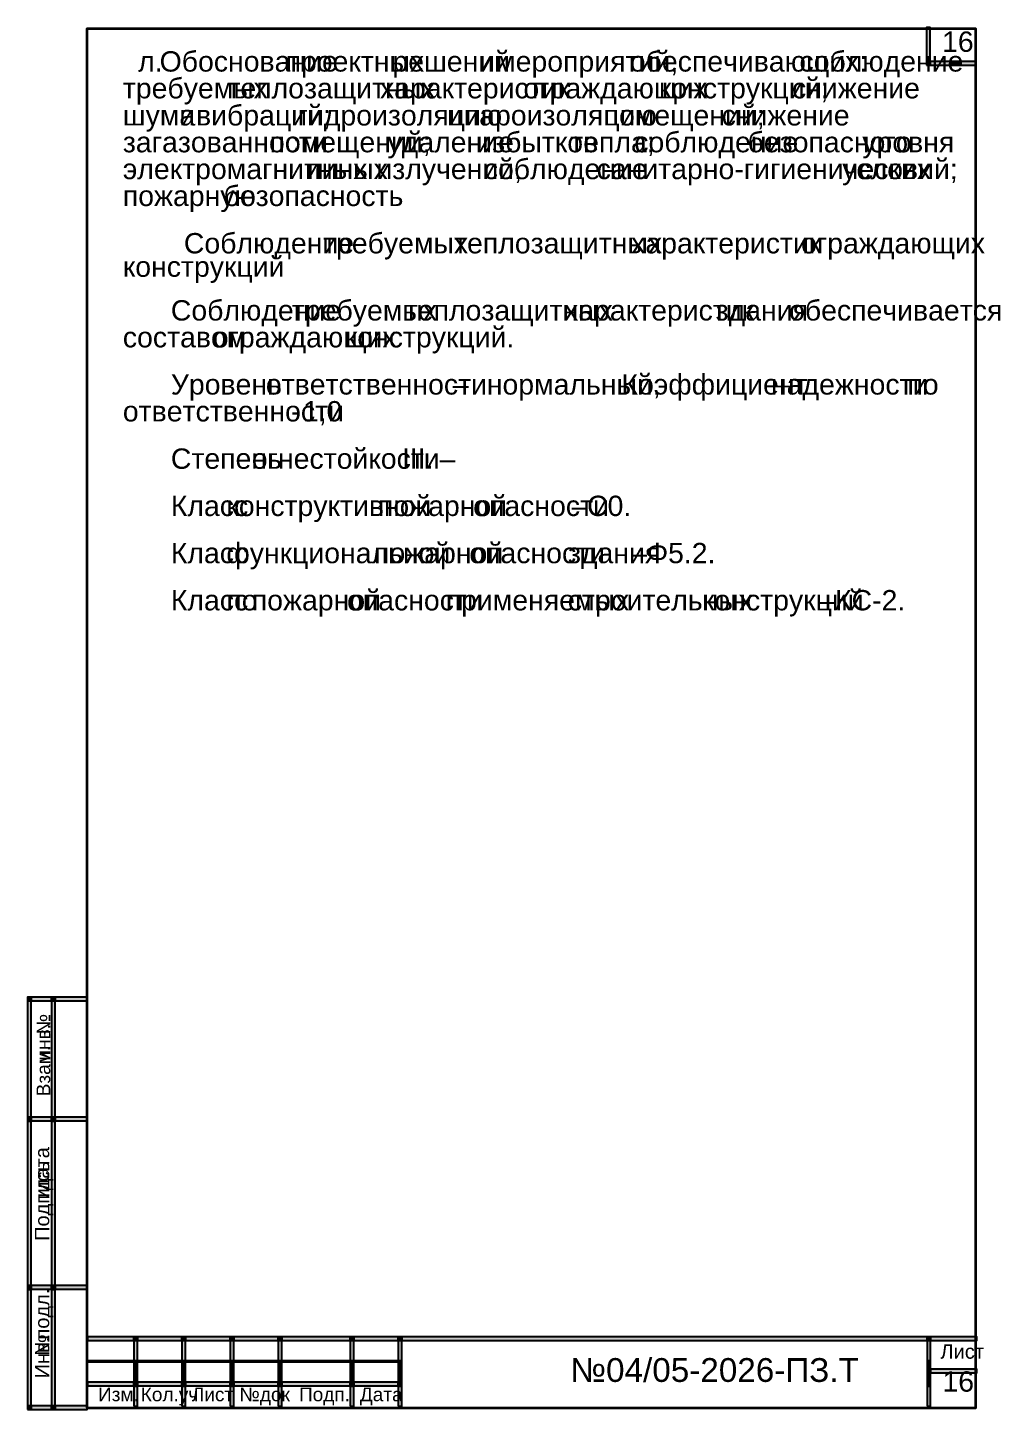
# Model space of a CAD drawing. Extents: x 8 to 21351, y 0 to 420.
# Drawn here: x 4657.9 to 4860.4, y 4.7 to 292.2 of the extents above; entities that cross this region are included whole.
import ezdxf

# ---------------------------------------------------------------- set-up
doc = ezdxf.new("R2010")
doc.units = 0
doc.layers.add('TEY_REVIEW_AXIS', color=7, linetype='Continuous')
doc.layers.add('TEY_REVIEW_LEADER', color=7, linetype='Continuous')
doc.styles.add('TEYPDFCAD_TEXT', font='arial.ttf')

msp = doc.modelspace()

# ---------------------------------------------------------------- hatches: boundary and pattern name
for points in [[(4844.97, 285.16), (4845.73, 285.16), (4845.73, 292.23), (4844.97, 292.23)], [(4844.97, 284.4), (4845.73, 284.4), (4845.73, 285.16), (4844.97, 285.16)], [(4844.97, 284.4), (4845.73, 284.4), (4845.73, 285.16), (4844.97, 285.16)], [(4845.73, 284.4), (4855.34, 284.4), (4855.34, 285.16), (4845.73, 285.16)], [(4657.94, 89.66), (4658.7, 89.66), (4658.7, 90.47), (4657.94, 90.47)], [(4657.94, 89.7), (4658.7, 89.7), (4658.7, 90.47), (4657.94, 90.47)], [(4657.94, 65.45), (4658.7, 65.45), (4658.7, 89.66), (4657.94, 89.66)], [(4658.7, 89.7), (4662.94, 89.7), (4662.94, 90.47), (4658.7, 90.47)], [(4662.94, 89.7), (4663.7, 89.7), (4663.7, 90.47), (4662.94, 90.47)], [(4662.94, 89.66), (4663.7, 89.66), (4663.7, 89.7), (4662.94, 89.7)], [(4662.94, 65.45), (4663.7, 65.45), (4663.7, 89.66), (4662.94, 89.66)], [(4663.7, 89.7), (4670.3, 89.7), (4670.3, 90.47), (4663.7, 90.47)], [(4657.94, 64.64), (4658.7, 64.64), (4658.7, 65.45), (4657.94, 65.45)], [(4657.94, 30.44), (4658.7, 30.44), (4658.7, 64.64), (4657.94, 64.64)], [(4658.7, 64.69), (4662.94, 64.69), (4662.94, 65.45), (4658.7, 65.45)], [(4662.94, 64.64), (4663.7, 64.64), (4663.7, 65.45), (4662.94, 65.45)], [(4662.94, 30.44), (4663.7, 30.44), (4663.7, 64.64), (4662.94, 64.64)], [(4663.7, 64.69), (4670.3, 64.69), (4670.3, 65.45), (4663.7, 65.45)], [(4657.94, 29.63), (4658.7, 29.63), (4658.7, 30.44), (4657.94, 30.44)], [(4657.94, 5.42), (4658.7, 5.42), (4658.7, 29.63), (4657.94, 29.63)], [(4658.7, 29.68), (4662.94, 29.68), (4662.94, 30.44), (4658.7, 30.44)], [(4662.94, 29.63), (4663.7, 29.63), (4663.7, 30.44), (4662.94, 30.44)], [(4662.94, 5.42), (4663.7, 5.42), (4663.7, 29.63), (4662.94, 29.63)], [(4663.7, 29.68), (4670.3, 29.68), (4670.3, 30.44), (4663.7, 30.44)], [(4670.43, 19.01), (4680.04, 19.01), (4680.04, 19.77), (4670.43, 19.77)], [(4680.04, 19.01), (4680.8, 19.01), (4680.8, 19.77), (4680.04, 19.77)], [(4680.04, 18.97), (4680.8, 18.97), (4680.8, 19.01), (4680.04, 19.01)], [(4680.04, 14.77), (4680.8, 14.77), (4680.8, 18.97), (4680.04, 18.97)], [(4680.8, 19.01), (4690.03, 19.01), (4690.03, 19.77), (4680.8, 19.77)], [(4690.03, 19.01), (4690.79, 19.01), (4690.79, 19.77), (4690.03, 19.77)], [(4690.03, 18.97), (4690.79, 18.97), (4690.79, 19.01), (4690.03, 19.01)], [(4690.03, 14.77), (4690.79, 14.77), (4690.79, 18.97), (4690.03, 18.97)], [(4690.79, 19.01), (4700.06, 19.01), (4700.06, 19.77), (4690.79, 19.77)], [(4700.06, 19.01), (4700.82, 19.01), (4700.82, 19.77), (4700.06, 19.77)], [(4700.06, 18.97), (4700.82, 18.97), (4700.82, 19.01), (4700.06, 19.01)], [(4700.06, 14.77), (4700.82, 14.77), (4700.82, 18.97), (4700.06, 18.97)], [(4700.82, 19.01), (4710.05, 19.01), (4710.05, 19.77), (4700.82, 19.77)], [(4710.05, 19.01), (4710.81, 19.01), (4710.81, 19.77), (4710.05, 19.77)], [(4710.05, 18.97), (4710.81, 18.97), (4710.81, 19.01), (4710.05, 19.01)], [(4710.05, 14.77), (4710.81, 14.77), (4710.81, 18.97), (4710.05, 18.97)], [(4710.81, 19.01), (4725.04, 19.01), (4725.04, 19.77), (4710.81, 19.77)], [(4725.04, 19.01), (4725.8, 19.01), (4725.8, 19.77), (4725.04, 19.77)], [(4725.04, 18.97), (4725.8, 18.97), (4725.8, 19.01), (4725.04, 19.01)], [(4725.04, 14.77), (4725.8, 14.77), (4725.8, 18.97), (4725.04, 18.97)], [(4725.8, 19.01), (4735.07, 19.01), (4735.07, 19.77), (4725.8, 19.77)], [(4735.07, 19.01), (4735.83, 19.01), (4735.83, 19.77), (4735.07, 19.77)], [(4735.07, 18.97), (4735.83, 18.97), (4735.83, 19.01), (4735.07, 19.01)], [(4735.07, 14.77), (4735.83, 14.77), (4735.83, 18.97), (4735.07, 18.97)], [(4735.83, 19.01), (4845.1, 19.01), (4845.1, 19.77), (4735.83, 19.77)], [(4845.1, 19.01), (4845.86, 19.01), (4845.86, 19.77), (4845.1, 19.77)], [(4845.1, 18.97), (4845.86, 18.97), (4845.86, 19.01), (4845.1, 19.01)], [(4845.1, 14.77), (4845.86, 14.77), (4845.86, 18.97), (4845.1, 18.97)], [(4845.86, 19.01), (4855.47, 19.01), (4855.47, 19.77), (4845.86, 19.77)], [(4670.43, 14.52), (4680.04, 14.52), (4680.04, 14.77), (4670.43, 14.77)], [(4680.04, 13.97), (4680.8, 13.97), (4680.8, 14.77), (4680.04, 14.77)], [(4680.8, 14.52), (4690.03, 14.52), (4690.03, 14.77), (4680.8, 14.77)], [(4690.03, 13.97), (4690.79, 13.97), (4690.79, 14.77), (4690.03, 14.77)], [(4690.79, 14.52), (4700.06, 14.52), (4700.06, 14.77), (4690.79, 14.77)], [(4700.06, 13.97), (4700.82, 13.97), (4700.82, 14.77), (4700.06, 14.77)], [(4700.82, 14.52), (4710.05, 14.52), (4710.05, 14.77), (4700.82, 14.77)], [(4710.05, 13.97), (4710.81, 13.97), (4710.81, 14.77), (4710.05, 14.77)], [(4710.81, 14.52), (4725.04, 14.52), (4725.04, 14.77), (4710.81, 14.77)], [(4725.04, 13.97), (4725.8, 13.97), (4725.8, 14.77), (4725.04, 14.77)], [(4725.8, 14.52), (4735.07, 14.52), (4735.07, 14.77), (4725.8, 14.77)], [(4735.07, 13.97), (4735.83, 13.97), (4735.83, 14.77), (4735.07, 14.77)], [(4845.1, 13.97), (4845.86, 13.97), (4845.86, 14.77), (4845.1, 14.77)], [(4680.04, 13.04), (4680.8, 13.04), (4680.8, 13.97), (4680.04, 13.97)], [(4680.04, 12.23), (4680.8, 12.23), (4680.8, 13.04), (4680.04, 13.04)], [(4680.04, 10.29), (4680.8, 10.29), (4680.8, 12.23), (4680.04, 12.23)], [(4690.03, 13.04), (4690.79, 13.04), (4690.79, 13.97), (4690.03, 13.97)], [(4690.03, 12.23), (4690.79, 12.23), (4690.79, 13.04), (4690.03, 13.04)], [(4690.03, 10.29), (4690.79, 10.29), (4690.79, 12.23), (4690.03, 12.23)], [(4700.06, 13.04), (4700.82, 13.04), (4700.82, 13.97), (4700.06, 13.97)], [(4700.06, 12.23), (4700.82, 12.23), (4700.82, 13.04), (4700.06, 13.04)], [(4700.06, 10.29), (4700.82, 10.29), (4700.82, 12.23), (4700.06, 12.23)], [(4710.05, 13.04), (4710.81, 13.04), (4710.81, 13.97), (4710.05, 13.97)], [(4710.05, 12.23), (4710.81, 12.23), (4710.81, 13.04), (4710.05, 13.04)], [(4710.05, 10.29), (4710.81, 10.29), (4710.81, 12.23), (4710.05, 12.23)], [(4725.04, 13.04), (4725.8, 13.04), (4725.8, 13.97), (4725.04, 13.97)], [(4725.04, 12.23), (4725.8, 12.23), (4725.8, 13.04), (4725.04, 13.04)], [(4725.04, 10.29), (4725.8, 10.29), (4725.8, 12.23), (4725.04, 12.23)], [(4735.07, 13.04), (4735.83, 13.04), (4735.83, 13.97), (4735.07, 13.97)], [(4735.07, 12.23), (4735.83, 12.23), (4735.83, 13.04), (4735.07, 13.04)], [(4735.07, 10.29), (4735.83, 10.29), (4735.83, 12.23), (4735.07, 12.23)], [(4845.1, 13.04), (4845.86, 13.04), (4845.86, 13.97), (4845.1, 13.97)], [(4845.1, 12.23), (4845.86, 12.23), (4845.86, 13.04), (4845.1, 13.04)], [(4845.1, 10.29), (4845.86, 10.29), (4845.86, 12.23), (4845.1, 12.23)], [(4845.86, 12.28), (4855.47, 12.28), (4855.47, 13.04), (4845.86, 13.04)], [(4670.43, 9.52), (4680.04, 9.52), (4680.04, 10.29), (4670.43, 10.29)], [(4680.04, 9.48), (4680.8, 9.48), (4680.8, 10.29), (4680.04, 10.29)], [(4680.04, 5.29), (4680.8, 5.29), (4680.8, 9.48), (4680.04, 9.48)], [(4680.8, 9.52), (4690.03, 9.52), (4690.03, 10.29), (4680.8, 10.29)], [(4690.03, 9.48), (4690.79, 9.48), (4690.79, 10.29), (4690.03, 10.29)], [(4690.03, 5.29), (4690.79, 5.29), (4690.79, 9.48), (4690.03, 9.48)], [(4690.79, 9.52), (4700.06, 9.52), (4700.06, 10.29), (4690.79, 10.29)], [(4700.06, 9.48), (4700.82, 9.48), (4700.82, 10.29), (4700.06, 10.29)], [(4700.06, 5.29), (4700.82, 5.29), (4700.82, 9.48), (4700.06, 9.48)], [(4700.82, 9.52), (4710.05, 9.52), (4710.05, 10.29), (4700.82, 10.29)], [(4710.05, 9.48), (4710.81, 9.48), (4710.81, 10.29), (4710.05, 10.29)], [(4710.05, 5.29), (4710.81, 5.29), (4710.81, 9.48), (4710.05, 9.48)], [(4710.81, 9.52), (4725.04, 9.52), (4725.04, 10.29), (4710.81, 10.29)], [(4725.04, 9.48), (4725.8, 9.48), (4725.8, 10.29), (4725.04, 10.29)], [(4725.04, 5.29), (4725.8, 5.29), (4725.8, 9.48), (4725.04, 9.48)], [(4725.8, 9.52), (4735.07, 9.52), (4735.07, 10.29), (4725.8, 10.29)], [(4735.07, 9.48), (4735.83, 9.48), (4735.83, 10.29), (4735.07, 10.29)], [(4735.07, 5.29), (4735.83, 5.29), (4735.83, 9.48), (4735.07, 9.48)], [(4845.1, 9.48), (4845.86, 9.48), (4845.86, 10.29), (4845.1, 10.29)], [(4845.1, 5.29), (4845.86, 5.29), (4845.86, 9.48), (4845.1, 9.48)], [(4657.94, 4.66), (4658.7, 4.66), (4658.7, 5.42), (4657.94, 5.42)], [(4657.94, 4.66), (4658.7, 4.66), (4658.7, 5.42), (4657.94, 5.42)], [(4658.7, 4.66), (4662.94, 4.66), (4662.94, 5.42), (4658.7, 5.42)], [(4662.94, 4.66), (4663.7, 4.66), (4663.7, 5.42), (4662.94, 5.42)], [(4663.7, 4.66), (4670.3, 4.66), (4670.3, 5.42), (4663.7, 5.42)]]:
    msp.add_hatch(color=256).paths.add_polyline_path(points)

# ---------------------------------------------------------------- linework, layer by layer
for points in [[(4844.97, 285.16), (4845.73, 285.16), (4845.73, 292.23), (4844.97, 292.23)], [(4844.97, 284.4), (4845.73, 284.4), (4845.73, 285.16), (4844.97, 285.16)], [(4844.97, 284.4), (4845.73, 284.4), (4845.73, 285.16), (4844.97, 285.16)], [(4845.73, 284.4), (4855.34, 284.4), (4855.34, 285.16), (4845.73, 285.16)], [(4657.94, 89.66), (4658.7, 89.66), (4658.7, 90.47), (4657.94, 90.47)], [(4657.94, 89.7), (4658.7, 89.7), (4658.7, 90.47), (4657.94, 90.47)], [(4657.94, 65.45), (4658.7, 65.45), (4658.7, 89.66), (4657.94, 89.66)], [(4658.7, 89.7), (4662.94, 89.7), (4662.94, 90.47), (4658.7, 90.47)], [(4662.94, 89.7), (4663.7, 89.7), (4663.7, 90.47), (4662.94, 90.47)], [(4662.94, 89.66), (4663.7, 89.66), (4663.7, 89.7), (4662.94, 89.7)], [(4662.94, 65.45), (4663.7, 65.45), (4663.7, 89.66), (4662.94, 89.66)], [(4663.7, 89.7), (4670.3, 89.7), (4670.3, 90.47), (4663.7, 90.47)], [(4657.94, 64.64), (4658.7, 64.64), (4658.7, 65.45), (4657.94, 65.45)], [(4657.94, 30.44), (4658.7, 30.44), (4658.7, 64.64), (4657.94, 64.64)], [(4658.7, 64.69), (4662.94, 64.69), (4662.94, 65.45), (4658.7, 65.45)], [(4662.94, 64.64), (4663.7, 64.64), (4663.7, 65.45), (4662.94, 65.45)], [(4662.94, 30.44), (4663.7, 30.44), (4663.7, 64.64), (4662.94, 64.64)], [(4663.7, 64.69), (4670.3, 64.69), (4670.3, 65.45), (4663.7, 65.45)], [(4657.94, 29.63), (4658.7, 29.63), (4658.7, 30.44), (4657.94, 30.44)], [(4657.94, 5.42), (4658.7, 5.42), (4658.7, 29.63), (4657.94, 29.63)], [(4658.7, 29.68), (4662.94, 29.68), (4662.94, 30.44), (4658.7, 30.44)], [(4662.94, 29.63), (4663.7, 29.63), (4663.7, 30.44), (4662.94, 30.44)], [(4662.94, 5.42), (4663.7, 5.42), (4663.7, 29.63), (4662.94, 29.63)], [(4663.7, 29.68), (4670.3, 29.68), (4670.3, 30.44), (4663.7, 30.44)], [(4670.43, 19.01), (4680.04, 19.01), (4680.04, 19.77), (4670.43, 19.77)], [(4680.04, 19.01), (4680.8, 19.01), (4680.8, 19.77), (4680.04, 19.77)], [(4680.04, 18.97), (4680.8, 18.97), (4680.8, 19.01), (4680.04, 19.01)], [(4680.04, 14.77), (4680.8, 14.77), (4680.8, 18.97), (4680.04, 18.97)], [(4680.8, 19.01), (4690.03, 19.01), (4690.03, 19.77), (4680.8, 19.77)], [(4690.03, 19.01), (4690.79, 19.01), (4690.79, 19.77), (4690.03, 19.77)], [(4690.03, 18.97), (4690.79, 18.97), (4690.79, 19.01), (4690.03, 19.01)], [(4690.03, 14.77), (4690.79, 14.77), (4690.79, 18.97), (4690.03, 18.97)], [(4690.79, 19.01), (4700.06, 19.01), (4700.06, 19.77), (4690.79, 19.77)], [(4700.06, 19.01), (4700.82, 19.01), (4700.82, 19.77), (4700.06, 19.77)], [(4700.06, 18.97), (4700.82, 18.97), (4700.82, 19.01), (4700.06, 19.01)], [(4700.06, 14.77), (4700.82, 14.77), (4700.82, 18.97), (4700.06, 18.97)], [(4700.82, 19.01), (4710.05, 19.01), (4710.05, 19.77), (4700.82, 19.77)], [(4710.05, 19.01), (4710.81, 19.01), (4710.81, 19.77), (4710.05, 19.77)], [(4710.05, 18.97), (4710.81, 18.97), (4710.81, 19.01), (4710.05, 19.01)], [(4710.05, 14.77), (4710.81, 14.77), (4710.81, 18.97), (4710.05, 18.97)], [(4710.81, 19.01), (4725.04, 19.01), (4725.04, 19.77), (4710.81, 19.77)], [(4725.04, 19.01), (4725.8, 19.01), (4725.8, 19.77), (4725.04, 19.77)], [(4725.04, 18.97), (4725.8, 18.97), (4725.8, 19.01), (4725.04, 19.01)], [(4725.04, 14.77), (4725.8, 14.77), (4725.8, 18.97), (4725.04, 18.97)], [(4725.8, 19.01), (4735.07, 19.01), (4735.07, 19.77), (4725.8, 19.77)], [(4735.07, 19.01), (4735.83, 19.01), (4735.83, 19.77), (4735.07, 19.77)], [(4735.07, 18.97), (4735.83, 18.97), (4735.83, 19.01), (4735.07, 19.01)], [(4735.07, 14.77), (4735.83, 14.77), (4735.83, 18.97), (4735.07, 18.97)], [(4735.83, 19.01), (4845.1, 19.01), (4845.1, 19.77), (4735.83, 19.77)], [(4845.1, 19.01), (4845.86, 19.01), (4845.86, 19.77), (4845.1, 19.77)], [(4845.1, 18.97), (4845.86, 18.97), (4845.86, 19.01), (4845.1, 19.01)], [(4845.1, 14.77), (4845.86, 14.77), (4845.86, 18.97), (4845.1, 18.97)], [(4845.86, 19.01), (4855.47, 19.01), (4855.47, 19.77), (4845.86, 19.77)], [(4670.43, 14.52), (4680.04, 14.52), (4680.04, 14.77), (4670.43, 14.77)], [(4680.04, 13.97), (4680.8, 13.97), (4680.8, 14.77), (4680.04, 14.77)], [(4680.8, 14.52), (4690.03, 14.52), (4690.03, 14.77), (4680.8, 14.77)], [(4690.03, 13.97), (4690.79, 13.97), (4690.79, 14.77), (4690.03, 14.77)], [(4690.79, 14.52), (4700.06, 14.52), (4700.06, 14.77), (4690.79, 14.77)], [(4700.06, 13.97), (4700.82, 13.97), (4700.82, 14.77), (4700.06, 14.77)], [(4700.82, 14.52), (4710.05, 14.52), (4710.05, 14.77), (4700.82, 14.77)], [(4710.05, 13.97), (4710.81, 13.97), (4710.81, 14.77), (4710.05, 14.77)], [(4710.81, 14.52), (4725.04, 14.52), (4725.04, 14.77), (4710.81, 14.77)], [(4725.04, 13.97), (4725.8, 13.97), (4725.8, 14.77), (4725.04, 14.77)], [(4725.8, 14.52), (4735.07, 14.52), (4735.07, 14.77), (4725.8, 14.77)], [(4735.07, 13.97), (4735.83, 13.97), (4735.83, 14.77), (4735.07, 14.77)], [(4845.1, 13.97), (4845.86, 13.97), (4845.86, 14.77), (4845.1, 14.77)], [(4680.04, 13.04), (4680.8, 13.04), (4680.8, 13.97), (4680.04, 13.97)], [(4680.04, 12.23), (4680.8, 12.23), (4680.8, 13.04), (4680.04, 13.04)], [(4680.04, 10.29), (4680.8, 10.29), (4680.8, 12.23), (4680.04, 12.23)], [(4690.03, 13.04), (4690.79, 13.04), (4690.79, 13.97), (4690.03, 13.97)], [(4690.03, 12.23), (4690.79, 12.23), (4690.79, 13.04), (4690.03, 13.04)], [(4690.03, 10.29), (4690.79, 10.29), (4690.79, 12.23), (4690.03, 12.23)], [(4700.06, 13.04), (4700.82, 13.04), (4700.82, 13.97), (4700.06, 13.97)], [(4700.06, 12.23), (4700.82, 12.23), (4700.82, 13.04), (4700.06, 13.04)], [(4700.06, 10.29), (4700.82, 10.29), (4700.82, 12.23), (4700.06, 12.23)], [(4710.05, 13.04), (4710.81, 13.04), (4710.81, 13.97), (4710.05, 13.97)], [(4710.05, 12.23), (4710.81, 12.23), (4710.81, 13.04), (4710.05, 13.04)], [(4710.05, 10.29), (4710.81, 10.29), (4710.81, 12.23), (4710.05, 12.23)], [(4725.04, 13.04), (4725.8, 13.04), (4725.8, 13.97), (4725.04, 13.97)], [(4725.04, 12.23), (4725.8, 12.23), (4725.8, 13.04), (4725.04, 13.04)], [(4725.04, 10.29), (4725.8, 10.29), (4725.8, 12.23), (4725.04, 12.23)], [(4735.07, 13.04), (4735.83, 13.04), (4735.83, 13.97), (4735.07, 13.97)], [(4735.07, 12.23), (4735.83, 12.23), (4735.83, 13.04), (4735.07, 13.04)], [(4735.07, 10.29), (4735.83, 10.29), (4735.83, 12.23), (4735.07, 12.23)], [(4845.1, 13.04), (4845.86, 13.04), (4845.86, 13.97), (4845.1, 13.97)], [(4845.1, 12.23), (4845.86, 12.23), (4845.86, 13.04), (4845.1, 13.04)], [(4845.1, 10.29), (4845.86, 10.29), (4845.86, 12.23), (4845.1, 12.23)], [(4845.86, 12.28), (4855.47, 12.28), (4855.47, 13.04), (4845.86, 13.04)], [(4670.43, 9.52), (4680.04, 9.52), (4680.04, 10.29), (4670.43, 10.29)], [(4680.04, 9.48), (4680.8, 9.48), (4680.8, 10.29), (4680.04, 10.29)], [(4680.04, 5.29), (4680.8, 5.29), (4680.8, 9.48), (4680.04, 9.48)], [(4680.8, 9.52), (4690.03, 9.52), (4690.03, 10.29), (4680.8, 10.29)], [(4690.03, 9.48), (4690.79, 9.48), (4690.79, 10.29), (4690.03, 10.29)], [(4690.03, 5.29), (4690.79, 5.29), (4690.79, 9.48), (4690.03, 9.48)], [(4690.79, 9.52), (4700.06, 9.52), (4700.06, 10.29), (4690.79, 10.29)], [(4700.06, 9.48), (4700.82, 9.48), (4700.82, 10.29), (4700.06, 10.29)], [(4700.06, 5.29), (4700.82, 5.29), (4700.82, 9.48), (4700.06, 9.48)], [(4700.82, 9.52), (4710.05, 9.52), (4710.05, 10.29), (4700.82, 10.29)], [(4710.05, 9.48), (4710.81, 9.48), (4710.81, 10.29), (4710.05, 10.29)], [(4710.05, 5.29), (4710.81, 5.29), (4710.81, 9.48), (4710.05, 9.48)], [(4710.81, 9.52), (4725.04, 9.52), (4725.04, 10.29), (4710.81, 10.29)], [(4725.04, 9.48), (4725.8, 9.48), (4725.8, 10.29), (4725.04, 10.29)], [(4725.04, 5.29), (4725.8, 5.29), (4725.8, 9.48), (4725.04, 9.48)], [(4725.8, 9.52), (4735.07, 9.52), (4735.07, 10.29), (4725.8, 10.29)], [(4735.07, 9.48), (4735.83, 9.48), (4735.83, 10.29), (4735.07, 10.29)], [(4735.07, 5.29), (4735.83, 5.29), (4735.83, 9.48), (4735.07, 9.48)], [(4845.1, 9.48), (4845.86, 9.48), (4845.86, 10.29), (4845.1, 10.29)], [(4845.1, 5.29), (4845.86, 5.29), (4845.86, 9.48), (4845.1, 9.48)], [(4657.94, 4.66), (4658.7, 4.66), (4658.7, 5.42), (4657.94, 5.42)], [(4657.94, 4.66), (4658.7, 4.66), (4658.7, 5.42), (4657.94, 5.42)], [(4658.7, 4.66), (4662.94, 4.66), (4662.94, 5.42), (4658.7, 5.42)], [(4662.94, 4.66), (4663.7, 4.66), (4663.7, 5.42), (4662.94, 5.42)], [(4663.7, 4.66), (4670.3, 4.66), (4670.3, 5.42), (4663.7, 5.42)]]:
    msp.add_lwpolyline(points, close=True)
at = {"layer": 'TEY_REVIEW_AXIS', "lineweight": 35}
msp.add_lwpolyline([(4670.24, 5), (4855.23, 5), (4855.23, 292), (4670.24, 292)], close=True, dxfattribs=at)

# ---------------------------------------------------------------- texts
at = {"color": 7, "style": 'TEYPDFCAD_TEXT'}
for s, height, p in [('Обоснование', 4.2333, (4685.41, 283.08)), ('решений', 4.233, (4733.85, 283.08)), ('мероприятий,', 4.2333, (4755.43, 283.08)), ('обеспечивающих:', 4.2333, (4783.25, 283.08)), ('соблюдение', 4.233, (4818.56, 283.08)), ('проектных', 4.233, (4711.62, 283.08)), ('и', 4.23, (4751.92, 283.08)), ('требуемых', 4.233, (4677.75, 277.5)), ('конструкций;', 4.2333, (4789.31, 277.5)), ('теплозащитных', 4.2333, (4699.51, 277.5)), ('характеристик', 4.2333, (4731.26, 277.5)), ('ограждающих', 4.2333, (4761.11, 277.5)), ('снижение', 4.233, (4817, 277.5)), ('вибраций;', 4.233, (4692.99, 271.86)), ('помещений;', 4.233, (4777.8, 271.86)), ('шума', 4.233, (4677.75, 271.86)), ('и', 4.23, (4689.48, 271.86)), ('гидроизоляцию', 4.2333, (4714.12, 271.86)), ('и', 4.23, (4745.2, 271.86)), ('пароизоляцию', 4.2333, (4748.71, 271.86)), ('снижение', 4.233, (4802.36, 271.86)), ('помещений;', 4.233, (4708.28, 266.28)), ('избытков', 4.233, (4751.29, 266.28)), ('соблюдение', 4.233, (4784.18, 266.28)), ('безопасного', 4.2333, (4807.76, 266.28)), ('загазованности', 4.2333, (4677.75, 266.28)), ('удаление', 4.233, (4732.83, 266.28)), ('тепла;', 4.233, (4770.85, 266.28)), ('уровня', 4.233, (4831.63, 266.28)), ('излучений,', 4.233, (4730.51, 260.69)), ('соблюдение', 4.233, (4752.86, 260.69)), ('условий;', 4.233, (4827.45, 260.69)), ('электромагнитных', 4.2333, (4677.75, 260.69)), ('и', 4.23, (4715.65, 260.69)), ('иных', 4.233, (4719.12, 260.69)), ('санитарно-гигиенических', 4.2333, (4776.35, 260.69)), ('безопасность', 4.2333, (4698.71, 255.1)), ('пожарную', 4.233, (4677.75, 255.1)), ('Соблюдение', 4.233, (4690.45, 245.24)), ('требуемых', 4.233, (4719.41, 245.24)), ('теплозащитных', 4.2333, (4746.67, 245.24)), ('характеристик', 4.2333, (4783.54, 245.24)), ('ограждающих', 4.2333, (4818.89, 245.24)), ('конструкций', 4.2333, (4677.75, 240.37)), ('Соблюдение', 4.233, (4687.74, 231.27)), ('требуемых', 4.233, (4712.93, 231.27)), ('теплозащитных', 4.2333, (4736.42, 231.27)), ('характеристик', 4.2333, (4769.57, 231.27)), ('здания', 4.233, (4801.11, 231.27)), ('обеспечивается', 4.2333, (4816.39, 231.27)), ('конструкций.', 4.2333, (4723.94, 225.68)), ('составом', 4.233, (4677.75, 225.68)), ('ограждающих', 4.2333, (4696.46, 225.68)), ('Уровень', 4.233, (4687.74, 215.86)), ('ответственности', 4.2333, (4707.51, 215.86)), ('нормальный,', 4.2333, (4753.49, 215.86)), ('Коэффициент', 4.2333, (4781.51, 215.86)), ('надежности', 4.233, (4812.63, 215.86)), ('по', 4.233, (4841.03, 215.86)), ('–', 4.23, (4746.42, 215.86)), ('ответственности', 4.2333, (4677.75, 210.27)), ('1,0', 4.233, (4715.22, 210.27)), ('-', 4.23, (4712.76, 210.27)), ('Степень', 4.233, (4687.74, 200.41)), ('огнестойкости–', 4.2333, (4704.59, 200.41)), ('III.', 4.233, (4735.83, 200.41)), ('Класс', 4.233, (4687.74, 190.58)), ('конструктивной', 4.2333, (4699.3, 190.58)), ('пожарной', 4.233, (4730.84, 190.58)), ('опасности', 4.233, (4750.65, 190.58)), ('С0.', 4.233, (4774.36, 190.58)), ('–', 4.23, (4771.18, 190.58)), ('Класс', 4.233, (4687.74, 180.76)), ('функциональной', 4.2333, (4699.3, 180.76)), ('пожарной', 4.233, (4730.03, 180.76)), ('опасности', 4.233, (4749.85, 180.76)), ('здания', 4.233, (4770.38, 180.76)), ('Ф', 4.23, (4786.76, 180.76)), ('5.2.', 4.233, (4791.21, 180.76)), ('–', 4.23, (4783.58, 180.76)), ('пожарной', 4.233, (4704.59, 170.94)), ('конструкций', 4.2333, (4798.28, 170.94)), ('Класс', 4.233, (4687.74, 170.94)), ('по', 4.233, (4699.3, 170.94)), ('опасности', 4.233, (4724.4, 170.94)), ('применяемых', 4.2333, (4744.94, 170.94)), ('строительных', 4.2333, (4770.34, 170.94)), ('–', 4.23, (4822.79, 170.94)), ('КС-2.', 4.233, (4825.96, 170.94)), ('Лист', 2.988, (4847.89, 15.2)), ('№04/05-2026-ПЗ.Т', 4.953, (4770.89, 10.37)), ('Кол.уч', 2.836, (4681.48, 6.35)), ('Лист', 2.836, (4692.1, 6.35)), ('№док', 2.836, (4702.01, 6.35)), ('Подп.', 2.836, (4714.41, 6.35)), ('Дата', 2.836, (4727.07, 6.35))]:
    msp.add_text(s, height=height, dxfattribs=at).set_placement(p)
for s, height, p in [('№', 2.84, (4662.64, 82.72)), ('инв.', 2.836, (4662.64, 77.26)), ('Взам.', 2.836, (4662.64, 69.81)), ('дата', 2.988, (4662.43, 50.24)), ('Подпись', 2.988, (4662.43, 39.71)), ('и', 2.99, (4662.43, 48.34)), ('подл.', 2.988, (4662.43, 19.18)), ('№', 2.99, (4662.43, 15.79)), ('Инв.', 2.988, (4662.43, 11.09))]:
    msp.add_text(s, height=height, rotation=90, dxfattribs=at).set_placement(p)
at = {"layer": 'TEY_REVIEW_LEADER', "color": 7, "style": 'TEYPDFCAD_TEXT'}
for s, height, p in [('16', 4.233, (4848.23, 287.19)), ('л.', 4.233, (4680.93, 283.08)), ('16', 4.233, (4848.31, 8.34)), ('Изм.', 2.836, (4672.59, 6.35))]:
    msp.add_text(s, height=height, dxfattribs=at).set_placement(p)

doc.saveas('drawing.dxf')
